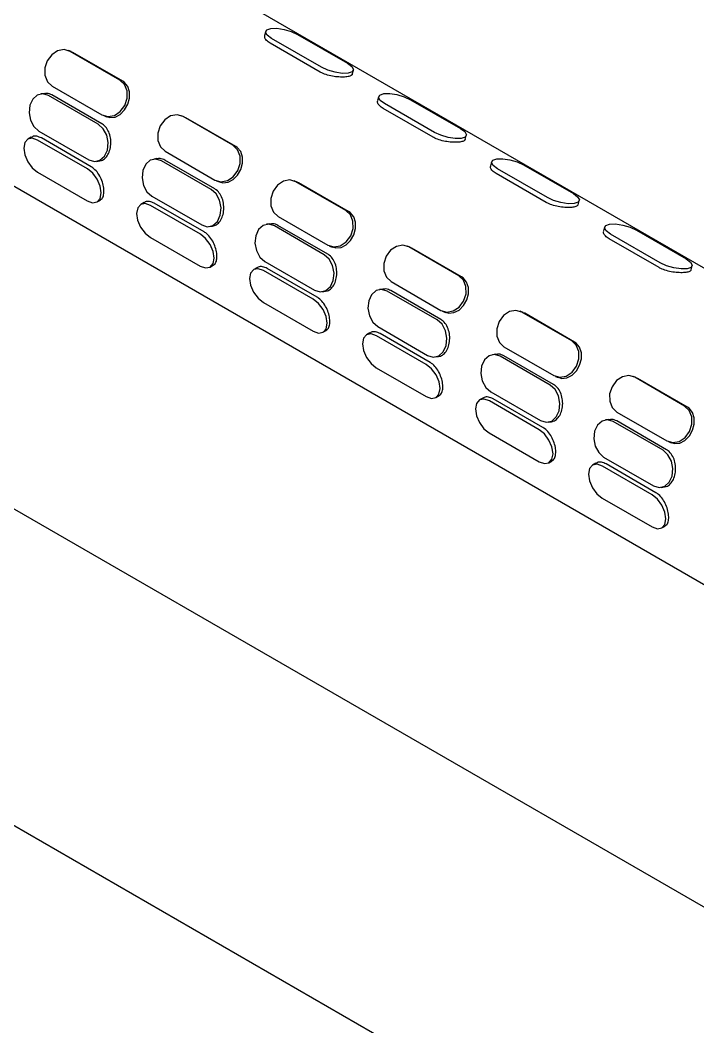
# Model space of a CAD drawing. Extents: x -1084 to 1049, y -151 to 450.
# Drawn here: x -367.4 to -331.4, y 252.4 to 306 of the extents above; entities that cross this region are included whole.
import ezdxf

# ---------------------------------------------------------------- set-up
doc = ezdxf.new("R2010")
doc.units = 0
doc.header["$LTSCALE"] = 23.1
doc.header["$MEASUREMENT"] = 0
doc.layers.get('0').update_dxf_attribs({"linetype": 'CONTINUOUS'})

msp = doc.modelspace()

# ---------------------------------------------------------------- linework, layer by layer
at = {"color": 7, "linetype": 'Continuous', "lineweight": 25}
for p, q in [((-309.41427, 280.33027), (-448.57198, 360.6643)), ((-455.86232, 348.03569), (-316.70461, 267.70165)), ((-309.41427, 246.31113), (-448.57198, 326.64517)), ((-455.86232, 314.01656), (-316.70461, 233.68252)), ((-354.37655, 305.42224), (-354.43447, 305.20747)), ((-351.41053, 303.51583), (-354.06191, 305.04644)), ((-352.67992, 305.25564), (-350.02854, 303.72503)), ((-364.72502, 304.34204), (-364.87629, 304.40257)), ((-362.13602, 302.82878), (-364.78741, 304.35939)), ((-364.63461, 304.29825), (-364.72942, 304.32955)), ((-351.4798, 303.25897), (-354.13118, 304.78958)), ((-361.98323, 302.76764), (-364.63461, 304.29825)), ((-349.77181, 303.13446), (-349.71389, 303.34923)), ((-365.73905, 302.51171), (-363.08767, 300.98109)), ((-366.17257, 302.11907), (-366.34676, 302.0927)), ((-363.28463, 300.47732), (-365.93601, 302.00793)), ((-363.09682, 300.50575), (-365.7482, 302.03636)), ((-348.36675, 301.95285), (-348.42467, 301.73808)), ((-346.67012, 301.78625), (-344.01873, 300.25564)), ((-345.46999, 299.78958), (-348.12137, 301.32019)), ((-345.40072, 300.04644), (-348.0521, 301.57706)), ((-362.99879, 300.93792), (-362.84752, 300.87739)), ((-358.71521, 300.87265), (-358.86648, 300.93318)), ((-356.12621, 299.35939), (-358.7776, 300.89)), ((-358.62481, 300.82887), (-358.71962, 300.86017)), ((-355.97342, 299.29825), (-358.62481, 300.82887)), ((-366.44573, 300.11781), (-363.79435, 298.5872)), ((-366.86192, 299.78454), (-367.03582, 299.68501)), ((-363.8639, 298.10271), (-366.51528, 299.63333)), ((-363.66372, 298.21728), (-366.31511, 299.74789)), ((-343.76201, 299.66508), (-343.70409, 299.87985)), ((-359.72925, 299.04232), (-357.07786, 297.51171)), ((-363.3836, 298.50243), (-363.2094, 298.5288)), ((-360.16276, 298.64968), (-360.33696, 298.62332)), ((-357.27482, 297.00794), (-359.92621, 298.53855)), ((-357.08701, 297.03636), (-359.7384, 298.56698)), ((-342.35694, 298.48346), (-342.41486, 298.26869)), ((-366.5216, 297.92874), (-363.87021, 296.39813)), ((-339.39091, 296.57706), (-342.0423, 298.10767)), ((-340.66031, 298.31687), (-338.00892, 296.78625)), ((-356.98898, 297.46853), (-356.83771, 297.408)), ((-352.70541, 297.40327), (-352.85667, 297.46379)), ((-350.11641, 295.89), (-352.76779, 297.42062)), ((-352.615, 297.35948), (-352.70981, 297.39078)), ((-349.96362, 295.82887), (-352.615, 297.35948)), ((-339.46018, 296.32019), (-342.11157, 297.8508)), ((-363.34968, 296.34645), (-363.17578, 296.44597)), ((-360.85212, 296.31515), (-361.02601, 296.21562)), ((-360.43593, 296.64842), (-357.78454, 295.11781)), ((-357.65392, 294.74789), (-360.3053, 296.27851)), ((-337.7522, 296.19569), (-337.69428, 296.41046)), ((-357.85409, 294.63333), (-360.50548, 296.16394)), ((-353.71944, 295.57293), (-351.06806, 294.04232)), ((-357.37379, 295.03304), (-357.1996, 295.05941)), ((-354.15295, 295.1803), (-354.32715, 295.15393)), ((-351.26501, 293.53855), (-353.9164, 295.06916)), ((-351.0772, 293.56698), (-353.72859, 295.09759)), ((-336.34713, 295.01408), (-336.40505, 294.7993)), ((-334.6505, 294.84748), (-331.99912, 293.31687)), ((-360.51179, 294.45935), (-357.8604, 292.92874)), ((-333.45038, 292.8508), (-336.10176, 294.38142)), ((-333.38111, 293.10767), (-336.03249, 294.63828)), ((-350.97917, 293.99914), (-350.8279, 293.93861)), ((-346.6956, 293.93388), (-346.84687, 293.99441)), ((-344.1066, 292.42062), (-346.75799, 293.95123)), ((-346.60519, 293.89009), (-346.7, 293.92139)), ((-343.95381, 292.35948), (-346.60519, 293.89009)), ((-354.42612, 293.17904), (-351.77474, 291.64842)), ((-357.33987, 292.87706), (-357.16597, 292.97659)), ((-354.84231, 292.84576), (-355.01621, 292.74623)), ((-351.84428, 291.16394), (-354.49567, 292.69455)), ((-351.64411, 291.27851), (-354.29549, 292.80912)), ((-331.74239, 292.7263), (-331.68448, 292.94107)), ((-347.70963, 292.10354), (-345.05825, 290.57293)), ((-351.36398, 291.56366), (-351.18979, 291.59002)), ((-348.14315, 291.71091), (-348.31734, 291.68454)), ((-345.25521, 290.06916), (-347.90659, 291.59977)), ((-345.0674, 290.09759), (-347.71878, 291.6282)), ((-354.50198, 290.98997), (-351.8506, 289.45935)), ((-344.96937, 290.52975), (-344.8181, 290.46923)), ((-340.68579, 290.46449), (-340.83706, 290.52502)), ((-338.09679, 288.95123), (-340.74818, 290.48184)), ((-340.59539, 290.4207), (-340.6902, 290.452)), ((-337.944, 288.89009), (-340.59539, 290.4207)), ((-351.33006, 289.40767), (-351.15617, 289.5072)), ((-348.8325, 289.37637), (-349.0064, 289.27685)), ((-348.41631, 289.70965), (-345.76493, 288.17904)), ((-345.6343, 287.80912), (-348.28569, 289.33973)), ((-345.83448, 287.69455), (-348.48586, 289.22516)), ((-342.13334, 288.24152), (-342.30754, 288.21515)), ((-341.69983, 288.63416), (-339.04844, 287.10354)), ((-345.35418, 288.09427), (-345.17998, 288.12064)), ((-339.2454, 286.59977), (-341.89679, 288.13038)), ((-339.05759, 286.6282), (-341.70898, 288.15881)), ((-348.49218, 287.52058), (-345.84079, 285.98997)), ((-338.95956, 287.06037), (-338.80829, 286.99984)), ((-334.67599, 286.9951), (-334.82726, 287.05563)), ((-332.08699, 285.48184), (-334.73837, 287.01245)), ((-334.58558, 286.95132), (-334.68039, 286.98262)), ((-331.9342, 285.4207), (-334.58558, 286.95132)), ((-342.40651, 286.24026), (-339.75512, 284.70965)), ((-345.32026, 285.93828), (-345.14636, 286.03781)), ((-342.8227, 285.90699), (-342.99659, 285.80746)), ((-339.82467, 284.22516), (-342.47606, 285.75578)), ((-339.6245, 284.33973), (-342.27588, 285.87034)), ((-335.69002, 285.16477), (-333.03864, 283.63416)), ((-339.34437, 284.62488), (-339.17018, 284.65125)), ((-336.12354, 284.77213), (-336.29773, 284.74577)), ((-333.23559, 283.13039), (-335.88698, 284.661)), ((-333.04778, 283.15881), (-335.69917, 284.68943)), ((-342.48237, 284.05119), (-339.83098, 282.52058)), ((-332.94975, 283.59098), (-332.79848, 283.53045)), ((-339.31045, 282.4689), (-339.13655, 282.56842)), ((-336.81289, 282.4376), (-336.98679, 282.33807)), ((-336.3967, 282.77087), (-333.74532, 281.24026)), ((-333.61469, 280.87034), (-336.26608, 282.40096)), ((-333.81487, 280.75578), (-336.46625, 282.28639)), ((-333.33457, 281.15549), (-333.16037, 281.18186)), ((-336.47256, 280.5818), (-333.82118, 279.05119)), ((-333.30064, 278.99951), (-333.12675, 279.09904))]:
    msp.add_line(p, q, dxfattribs=at)
at = {"color": 7, "linetype": 'Continuous', "lineweight": 25, "flags": 128}
for points in [[(-354.06191, 305.04644), (-354.29116, 305.21711), (-354.3803, 305.37772), (-354.31578, 305.50382), (-354.10741, 305.57621), (-353.78692, 305.58388), (-353.40309, 305.52565), (-353.01437, 305.41039), (-352.67992, 305.25564)], [(-364.78741, 304.35939), (-365.10547, 304.45177), (-365.44755, 304.38944), (-365.76157, 304.18189), (-365.99973, 303.86072), (-366.12575, 303.47482), (-366.12047, 303.08293), (-365.98468, 302.74473), (-365.73905, 302.51171)], [(-350.02854, 303.72503), (-349.79929, 303.55436), (-349.71014, 303.39375), (-349.77467, 303.26765), (-349.98304, 303.19526), (-350.30353, 303.1876), (-350.68736, 303.24583), (-351.07608, 303.36109), (-351.41053, 303.51583)], [(-363.08767, 300.98109), (-362.7696, 300.88871), (-362.42752, 300.95104), (-362.1135, 301.15859), (-361.87535, 301.47977), (-361.74932, 301.86567), (-361.7546, 302.25755), (-361.8904, 302.59575), (-362.13602, 302.82878)], [(-362.84311, 300.88987), (-362.67039, 300.83325), (-362.39021, 300.86191), (-362.11988, 301.00215), (-361.88594, 301.23818), (-361.7142, 301.53966), (-361.62236, 301.87095), (-361.62124, 302.19915), (-361.71644, 302.4911), (-361.90228, 302.71288), (-361.98323, 302.76764), (-361.98323, 302.76764)], [(-365.93601, 302.00793), (-366.23726, 302.0987), (-366.53144, 302.03177), (-366.77378, 301.81734), (-366.92737, 301.48804), (-366.96884, 301.09402), (-366.89187, 300.69525), (-366.70818, 300.35246), (-366.44573, 300.11781)], [(-348.0521, 301.57706), (-348.28135, 301.74772), (-348.3705, 301.90833), (-348.30598, 302.03443), (-348.09761, 302.10683), (-347.77711, 302.11449), (-347.39329, 302.05626), (-347.00456, 301.941), (-346.67012, 301.78625)], [(-358.7776, 300.89), (-359.09566, 300.98239), (-359.43775, 300.92006), (-359.75177, 300.71251), (-359.98992, 300.39133), (-360.11595, 300.00543), (-360.11066, 299.61355), (-359.97487, 299.27535), (-359.72925, 299.04232)], [(-363.79435, 298.5872), (-363.4931, 298.49643), (-363.19892, 298.56336), (-362.95659, 298.7778), (-362.80299, 299.10709), (-362.76152, 299.50111), (-362.83849, 299.89988), (-363.02218, 300.24268), (-363.28463, 300.47732)], [(-344.01873, 300.25564), (-343.78949, 300.08497), (-343.70034, 299.92437), (-343.76486, 299.79827), (-343.97323, 299.72587), (-344.29372, 299.71821), (-344.67755, 299.77644), (-345.06628, 299.8917), (-345.40072, 300.04644)], [(-366.51528, 299.63333), (-366.79737, 299.73116), (-367.03699, 299.68434), (-367.19767, 299.5), (-367.25494, 299.2062), (-367.20008, 298.84768), (-367.04145, 298.47901), (-366.8032, 298.15632), (-366.5216, 297.92874)], [(-357.07786, 297.51171), (-356.7598, 297.41932), (-356.41772, 297.48165), (-356.10369, 297.6892), (-355.86554, 298.01038), (-355.73951, 298.39628), (-355.7448, 298.78816), (-355.88059, 299.12636), (-356.12621, 299.35939)], [(-356.83331, 297.42049), (-356.66059, 297.36387), (-356.3804, 297.39253), (-356.11008, 297.53276), (-355.87613, 297.7688), (-355.70439, 298.07027), (-355.61256, 298.40157), (-355.61143, 298.72977), (-355.70663, 299.02172), (-355.89247, 299.24349), (-355.97342, 299.29825), (-355.97342, 299.29825)], [(-359.92621, 298.53855), (-360.22745, 298.62931), (-360.52163, 298.56239), (-360.76397, 298.34795), (-360.91756, 298.01866), (-360.95903, 297.62463), (-360.88206, 297.22587), (-360.69837, 296.88307), (-360.43593, 296.64842)], [(-342.0423, 298.10767), (-342.27154, 298.27834), (-342.36069, 298.43895), (-342.29617, 298.56505), (-342.0878, 298.63744), (-341.76731, 298.6451), (-341.38348, 298.58687), (-340.99475, 298.47161), (-340.66031, 298.31687)], [(-363.87021, 296.39813), (-363.58813, 296.3003), (-363.34851, 296.34712), (-363.18783, 296.53146), (-363.13056, 296.82525), (-363.18541, 297.18377), (-363.34404, 297.55244), (-363.58229, 297.87513), (-363.8639, 298.10271)], [(-352.76779, 297.42062), (-353.08586, 297.513), (-353.42794, 297.45067), (-353.74196, 297.24312), (-353.98011, 296.92194), (-354.10614, 296.53604), (-354.10086, 296.14416), (-353.96507, 295.80596), (-353.71944, 295.57293)], [(-357.78454, 295.11781), (-357.4833, 295.02704), (-357.18911, 295.09397), (-356.94678, 295.30841), (-356.79319, 295.6377), (-356.75172, 296.03173), (-356.82869, 296.43049), (-357.01238, 296.77329), (-357.27482, 297.00794)], [(-338.00892, 296.78625), (-337.77968, 296.61559), (-337.69053, 296.45498), (-337.75505, 296.32888), (-337.96342, 296.25649), (-338.28392, 296.24882), (-338.66774, 296.30705), (-339.05647, 296.42231), (-339.39091, 296.57706)], [(-360.50548, 296.16394), (-360.78756, 296.26177), (-361.02718, 296.21495), (-361.18786, 296.03061), (-361.24513, 295.73682), (-361.19027, 295.37829), (-361.03165, 295.00962), (-360.79339, 294.68694), (-360.51179, 294.45935)], [(-351.06806, 294.04232), (-350.74999, 293.94994), (-350.40791, 294.01227), (-350.09389, 294.21982), (-349.85574, 294.54099), (-349.72971, 294.92689), (-349.73499, 295.31878), (-349.87078, 295.65698), (-350.11641, 295.89)], [(-350.8235, 293.9511), (-350.65078, 293.89448), (-350.3706, 293.92314), (-350.10027, 294.06337), (-349.86633, 294.29941), (-349.69458, 294.60088), (-349.60275, 294.93218), (-349.60162, 295.26038), (-349.69683, 295.55233), (-349.88267, 295.7741), (-349.96362, 295.82887), (-349.96362, 295.82887)], [(-353.9164, 295.06916), (-354.21764, 295.15993), (-354.51183, 295.093), (-354.75416, 294.87856), (-354.90776, 294.54927), (-354.94922, 294.15524), (-354.87225, 293.75648), (-354.68857, 293.41368), (-354.42612, 293.17904)], [(-336.03249, 294.63828), (-336.26174, 294.80895), (-336.35088, 294.96956), (-336.28636, 295.09566), (-336.07799, 295.16805), (-335.7575, 295.17571), (-335.37367, 295.11748), (-334.98495, 295.00222), (-334.6505, 294.84748)], [(-357.8604, 292.92874), (-357.57832, 292.83091), (-357.3387, 292.87773), (-357.17802, 293.06207), (-357.12075, 293.35586), (-357.17561, 293.71439), (-357.33423, 294.08306), (-357.57249, 294.40574), (-357.85409, 294.63333)], [(-346.75799, 293.95123), (-347.07605, 294.04361), (-347.41813, 293.98128), (-347.73215, 293.77373), (-347.97031, 293.45256), (-348.09633, 293.06665), (-348.09105, 292.67477), (-347.95526, 292.33657), (-347.70963, 292.10354)], [(-351.77474, 291.64842), (-351.47349, 291.55766), (-351.17931, 291.62459), (-350.93697, 291.83902), (-350.78338, 292.16832), (-350.74191, 292.56234), (-350.81888, 292.9611), (-351.00257, 293.3039), (-351.26501, 293.53855)], [(-331.99912, 293.31687), (-331.76987, 293.1462), (-331.68072, 292.98559), (-331.74525, 292.85949), (-331.95362, 292.7871), (-332.27411, 292.77943), (-332.65794, 292.83767), (-333.04666, 292.95293), (-333.38111, 293.10767)], [(-354.49567, 292.69455), (-354.77776, 292.79238), (-355.01738, 292.74556), (-355.17805, 292.56122), (-355.23532, 292.26743), (-355.18047, 291.90891), (-355.02184, 291.54024), (-354.78359, 291.21755), (-354.50198, 290.98997)], [(-345.05825, 290.57293), (-344.74018, 290.48055), (-344.3981, 290.54288), (-344.08408, 290.75043), (-343.84593, 291.0716), (-343.7199, 291.45751), (-343.72518, 291.84939), (-343.86098, 292.18759), (-344.1066, 292.42062)], [(-344.81369, 290.48171), (-344.64097, 290.42509), (-344.36079, 290.45375), (-344.09046, 290.59399), (-343.85652, 290.83002), (-343.68478, 291.1315), (-343.59294, 291.46279), (-343.59182, 291.79099), (-343.68702, 292.08294), (-343.87286, 292.30471), (-343.95381, 292.35948), (-343.95381, 292.35948)], [(-347.90659, 291.59977), (-348.20784, 291.69054), (-348.50202, 291.62361), (-348.74436, 291.40918), (-348.89795, 291.07988), (-348.93942, 290.68586), (-348.86245, 290.28709), (-348.67876, 289.94429), (-348.41631, 289.70965)], [(-351.8506, 289.45935), (-351.56851, 289.36153), (-351.32889, 289.40834), (-351.16822, 289.59268), (-351.11095, 289.88648), (-351.1658, 290.245), (-351.32443, 290.61367), (-351.56268, 290.93636), (-351.84428, 291.16394)], [(-340.74818, 290.48184), (-341.06624, 290.57422), (-341.40833, 290.51189), (-341.72235, 290.30434), (-341.9605, 289.98317), (-342.08653, 289.59727), (-342.08124, 289.20538), (-341.94545, 288.86718), (-341.69983, 288.63416)], [(-345.76493, 288.17904), (-345.46368, 288.08827), (-345.1695, 288.1552), (-344.92717, 288.36963), (-344.77357, 288.69893), (-344.7321, 289.09295), (-344.80907, 289.49172), (-344.99276, 289.83452), (-345.25521, 290.06916)], [(-348.48586, 289.22516), (-348.76795, 289.32299), (-349.00757, 289.27617), (-349.16825, 289.09184), (-349.22552, 288.79804), (-349.17066, 288.43952), (-349.01203, 288.07085), (-348.77378, 287.74816), (-348.49218, 287.52058)], [(-339.04844, 287.10354), (-338.73038, 287.01116), (-338.3883, 287.07349), (-338.07427, 287.28104), (-337.83612, 287.60222), (-337.71009, 287.98812), (-337.71538, 288.38), (-337.85117, 288.7182), (-338.09679, 288.95123)], [(-338.80389, 287.01232), (-338.63117, 286.9557), (-338.35098, 286.98436), (-338.08066, 287.1246), (-337.84671, 287.36063), (-337.67497, 287.66211), (-337.58314, 287.9934), (-337.58201, 288.3216), (-337.67721, 288.61355), (-337.86305, 288.83533), (-337.944, 288.89009), (-337.944, 288.89009)], [(-345.84079, 285.98997), (-345.55871, 285.89214), (-345.31909, 285.93896), (-345.15841, 286.12329), (-345.10114, 286.41709), (-345.15599, 286.77561), (-345.31462, 287.14428), (-345.55287, 287.46697), (-345.83448, 287.69455)], [(-341.89679, 288.13038), (-342.19803, 288.22115), (-342.49221, 288.15422), (-342.73455, 287.93979), (-342.88814, 287.61049), (-342.92961, 287.21647), (-342.85264, 286.8177), (-342.66895, 286.47491), (-342.40651, 286.24026)], [(-334.73837, 287.01245), (-335.05644, 287.10484), (-335.39852, 287.04251), (-335.71254, 286.83496), (-335.95069, 286.51378), (-336.07672, 286.12788), (-336.07144, 285.736), (-335.93565, 285.3978), (-335.69002, 285.16477)], [(-339.75512, 284.70965), (-339.45388, 284.61888), (-339.15969, 284.68581), (-338.91736, 284.90025), (-338.76377, 285.22954), (-338.7223, 285.62356), (-338.79927, 286.02233), (-338.98296, 286.36513), (-339.2454, 286.59977)], [(-342.47606, 285.75578), (-342.75814, 285.85361), (-342.99776, 285.80679), (-343.15844, 285.62245), (-343.21571, 285.32865), (-343.16086, 284.97013), (-343.00223, 284.60146), (-342.76397, 284.27877), (-342.48237, 284.05119)], [(-333.03864, 283.63416), (-332.72057, 283.54177), (-332.37849, 283.6041), (-332.06447, 283.81165), (-331.82632, 284.13283), (-331.70029, 284.51873), (-331.70557, 284.91061), (-331.84136, 285.24881), (-332.08699, 285.48184)], [(-332.79408, 283.54294), (-332.62136, 283.48632), (-332.34118, 283.51498), (-332.07085, 283.65521), (-331.83691, 283.89125), (-331.66516, 284.19272), (-331.57333, 284.52402), (-331.57221, 284.85222), (-331.66741, 285.14417), (-331.85325, 285.36594), (-331.9342, 285.4207), (-331.9342, 285.4207)], [(-335.88698, 284.661), (-336.18822, 284.75176), (-336.48241, 284.68484), (-336.72474, 284.4704), (-336.87834, 284.14111), (-336.9198, 283.74708), (-336.84284, 283.34832), (-336.65915, 283.00552), (-336.3967, 282.77087)], [(-339.83098, 282.52058), (-339.5489, 282.42275), (-339.30928, 282.46957), (-339.1486, 282.65391), (-339.09133, 282.9477), (-339.14619, 283.30622), (-339.30482, 283.67489), (-339.54307, 283.99758), (-339.82467, 284.22516)], [(-333.74532, 281.24026), (-333.44407, 281.14949), (-333.14989, 281.21642), (-332.90755, 281.43086), (-332.75396, 281.76015), (-332.71249, 282.15418), (-332.78946, 282.55294), (-332.97315, 282.89574), (-333.23559, 283.13039)], [(-336.46625, 282.28639), (-336.74834, 282.38422), (-336.98796, 282.3374), (-337.14863, 282.15306), (-337.2059, 281.85927), (-337.15105, 281.50074), (-336.99242, 281.13207), (-336.75417, 280.80939), (-336.47256, 280.5818)], [(-333.82118, 279.05119), (-333.53909, 278.95336), (-333.29947, 279.00018), (-333.1388, 279.18452), (-333.08153, 279.47831), (-333.13638, 279.83684), (-333.29501, 280.20551), (-333.53326, 280.52819), (-333.81487, 280.75578)]]:
    msp.add_lwpolyline(points, dxfattribs=at)
at = {"color": 7, "linetype": 'Continuous', "lineweight": 25}
for points, knots in [([(-354.13118, 304.78958), (-354.20479, 304.83957), (-354.35198, 304.93954), (-354.44908, 305.0924), (-354.43048, 305.17158), (-354.42273, 305.2046)], [0, 0, 0, 0, 0.36830259, 0.73651368, 1, 1, 1, 1]), ([(-349.78356, 303.13733), (-349.78258, 303.12753), (-349.77819, 303.08368), (-349.88659, 303.0333), (-350.10032, 302.99051), (-350.4001, 302.98382), (-350.74194, 303.01509), (-351.08928, 303.0894), (-351.33568, 303.18019), (-351.45055, 303.24298), (-351.4798, 303.25897)], [0, 0, 0, 0, 0.043636451, 0.19527609, 0.345874194, 0.495385408, 0.645425205, 0.796799362, 0.9482584, 1, 1, 1, 1]), ([(-365.7482, 302.03636), (-365.83471, 302.07732), (-365.97271, 302.14265), (-366.11696, 302.11535), (-366.1708, 302.10516)], [0, 0, 0, 0, 0.6268181, 1, 1, 1, 1]), ([(-348.12137, 301.32019), (-348.19498, 301.37018), (-348.34217, 301.47015), (-348.43927, 301.62301), (-348.42068, 301.70219), (-348.41292, 301.73522)], [0, 0, 0, 0, 0.36830259, 0.73651368, 1, 1, 1, 1]), ([(-363.21117, 298.54271), (-363.17807, 298.54423), (-363.06258, 298.54953), (-362.89316, 298.67875), (-362.72714, 298.91367), (-362.62814, 299.22882), (-362.60434, 299.57833), (-362.66085, 299.92702), (-362.79777, 300.23463), (-362.95995, 300.41894), (-363.06904, 300.48813), (-363.09682, 300.50575)], [0, 0, 0, 0, 0.05195514, 0.18122709, 0.31105055, 0.43998233, 0.56798358, 0.69643737, 0.82603354, 0.95570239, 1, 1, 1, 1]), ([(-366.31511, 299.74789), (-366.39787, 299.78413), (-366.56338, 299.8566), (-366.75685, 299.84985), (-366.83526, 299.78877), (-366.85504, 299.77336)], [0, 0, 0, 0, 0.42789486, 0.85568343, 1, 1, 1, 1]), ([(-343.77375, 299.66794), (-343.77277, 299.65814), (-343.76838, 299.6143), (-343.87679, 299.56391), (-344.09051, 299.52112), (-344.39029, 299.51443), (-344.73213, 299.54571), (-345.07947, 299.62002), (-345.32587, 299.71081), (-345.44074, 299.77359), (-345.46999, 299.78958)], [0, 0, 0, 0, 0.043636451, 0.19527609, 0.345874194, 0.495385408, 0.645425205, 0.796799362, 0.9482584, 1, 1, 1, 1]), ([(-359.7384, 298.56698), (-359.8249, 298.60793), (-359.9629, 298.67326), (-360.10716, 298.64596), (-360.16099, 298.63577)], [0, 0, 0, 0, 0.6268181, 1, 1, 1, 1]), ([(-363.18266, 296.45715), (-363.14736, 296.47716), (-363.05875, 296.52742), (-362.98965, 296.72043), (-362.97451, 296.99839), (-363.0329, 297.32306), (-363.15822, 297.65319), (-363.34396, 297.95016), (-363.52521, 298.13078), (-363.63561, 298.19973), (-363.66372, 298.21728)], [0, 0, 0, 0, 0.09499181, 0.23848861, 0.38099982, 0.52248249, 0.66446537, 0.80771095, 0.95103685, 1, 1, 1, 1]), ([(-342.11157, 297.8508), (-342.18517, 297.9008), (-342.33237, 298.00076), (-342.42946, 298.15362), (-342.41087, 298.2328), (-342.40311, 298.26583)], [0, 0, 0, 0, 0.36830259, 0.73651368, 1, 1, 1, 1]), ([(-357.20137, 295.07332), (-357.16826, 295.07484), (-357.05278, 295.08014), (-356.88336, 295.20936), (-356.71733, 295.44428), (-356.61833, 295.75943), (-356.59453, 296.10895), (-356.65105, 296.45764), (-356.78796, 296.76525), (-356.95014, 296.94955), (-357.05923, 297.01875), (-357.08701, 297.03636)], [0, 0, 0, 0, 0.05195514, 0.18122709, 0.31105055, 0.43998233, 0.56798358, 0.69643737, 0.82603354, 0.95570239, 1, 1, 1, 1]), ([(-360.3053, 296.27851), (-360.38806, 296.31475), (-360.55357, 296.38722), (-360.74704, 296.38047), (-360.82546, 296.31938), (-360.84524, 296.30398)], [0, 0, 0, 0, 0.42789486, 0.85568343, 1, 1, 1, 1]), ([(-337.76395, 296.19855), (-337.76297, 296.18876), (-337.75858, 296.14491), (-337.86698, 296.09452), (-338.0807, 296.05173), (-338.38049, 296.04505), (-338.72233, 296.07632), (-339.06967, 296.15063), (-339.31606, 296.24142), (-339.43093, 296.3042), (-339.46018, 296.32019)], [0, 0, 0, 0, 0.04363645, 0.19527609, 0.34587419, 0.49538541, 0.64542521, 0.79679936, 0.9482584, 1, 1, 1, 1]), ([(-357.17285, 292.98776), (-357.13756, 293.00778), (-357.04895, 293.05803), (-356.97985, 293.25104), (-356.9647, 293.52901), (-357.0231, 293.85368), (-357.14841, 294.1838), (-357.33415, 294.48077), (-357.5154, 294.6614), (-357.6258, 294.73034), (-357.65392, 294.74789)], [0, 0, 0, 0, 0.09499181, 0.23848861, 0.38099982, 0.52248249, 0.66446537, 0.80771095, 0.95103685, 1, 1, 1, 1]), ([(-353.72859, 295.09759), (-353.81509, 295.13854), (-353.9531, 295.20388), (-354.09735, 295.17657), (-354.15118, 295.16639)], [0, 0, 0, 0, 0.6268181, 1, 1, 1, 1]), ([(-336.10176, 294.38142), (-336.17537, 294.43141), (-336.32256, 294.53138), (-336.41966, 294.68423), (-336.40106, 294.76341), (-336.39331, 294.79644)], [0, 0, 0, 0, 0.36830259, 0.73651368, 1, 1, 1, 1]), ([(-351.19156, 291.60394), (-351.15845, 291.60545), (-351.04297, 291.61075), (-350.87355, 291.73998), (-350.70752, 291.97489), (-350.60852, 292.29004), (-350.58472, 292.63956), (-350.64124, 292.98825), (-350.77816, 293.29586), (-350.94033, 293.48016), (-351.04943, 293.54936), (-351.0772, 293.56698)], [0, 0, 0, 0, 0.05195514, 0.18122709, 0.31105055, 0.43998233, 0.56798358, 0.69643737, 0.82603354, 0.95570239, 1, 1, 1, 1]), ([(-354.29549, 292.80912), (-354.37826, 292.84536), (-354.54376, 292.91783), (-354.73723, 292.91108), (-354.81565, 292.85), (-354.83543, 292.83459)], [0, 0, 0, 0, 0.427894863, 0.855683426, 1, 1, 1, 1]), ([(-331.75414, 292.72917), (-331.75316, 292.71937), (-331.74877, 292.67552), (-331.85717, 292.62513), (-332.0709, 292.58235), (-332.37068, 292.57566), (-332.71252, 292.60693), (-333.05986, 292.68124), (-333.30626, 292.77203), (-333.42113, 292.83482), (-333.45038, 292.8508)], [0, 0, 0, 0, 0.043636451, 0.19527609, 0.345874194, 0.495385408, 0.645425205, 0.796799362, 0.9482584, 1, 1, 1, 1]), ([(-347.71878, 291.6282), (-347.80529, 291.66915), (-347.94329, 291.73449), (-348.08754, 291.70719), (-348.14138, 291.697)], [0, 0, 0, 0, 0.6268181, 1, 1, 1, 1]), ([(-351.16304, 289.51837), (-351.12775, 289.53839), (-351.03914, 289.58865), (-350.97004, 289.78165), (-350.95489, 290.05962), (-351.01329, 290.38429), (-351.13861, 290.71441), (-351.32435, 291.01139), (-351.5056, 291.19201), (-351.616, 291.26095), (-351.64411, 291.27851)], [0, 0, 0, 0, 0.09499181, 0.23848861, 0.38099982, 0.52248249, 0.66446537, 0.80771095, 0.95103685, 1, 1, 1, 1]), ([(-345.18175, 288.13455), (-345.14865, 288.13607), (-345.03316, 288.14136), (-344.86374, 288.27059), (-344.69772, 288.5055), (-344.59872, 288.82066), (-344.57492, 289.17017), (-344.63143, 289.51886), (-344.76835, 289.82647), (-344.93053, 290.01078), (-345.03962, 290.07997), (-345.0674, 290.09759)], [0, 0, 0, 0, 0.051955144, 0.18122709, 0.311050553, 0.439982326, 0.567983578, 0.696437367, 0.826033544, 0.955702389, 1, 1, 1, 1]), ([(-348.28569, 289.33973), (-348.36845, 289.37597), (-348.53396, 289.44844), (-348.72743, 289.44169), (-348.80584, 289.38061), (-348.82562, 289.3652)], [0, 0, 0, 0, 0.427894863, 0.855683426, 1, 1, 1, 1]), ([(-341.70898, 288.15881), (-341.79548, 288.19977), (-341.93348, 288.2651), (-342.07774, 288.2378), (-342.13157, 288.22761)], [0, 0, 0, 0, 0.626818098, 1, 1, 1, 1]), ([(-345.15324, 286.04898), (-345.11794, 286.069), (-345.02934, 286.11926), (-344.96023, 286.31226), (-344.94509, 286.59023), (-345.00348, 286.9149), (-345.1288, 287.24503), (-345.31454, 287.542), (-345.49579, 287.72262), (-345.60619, 287.79156), (-345.6343, 287.80912)], [0, 0, 0, 0, 0.094991808, 0.238488615, 0.380999816, 0.522482491, 0.664465365, 0.807710946, 0.95103685, 1, 1, 1, 1]), ([(-339.17195, 284.66516), (-339.13884, 284.66668), (-339.02336, 284.67198), (-338.85394, 284.8012), (-338.68791, 285.03612), (-338.58891, 285.35127), (-338.56511, 285.70078), (-338.62163, 286.04947), (-338.75854, 286.35708), (-338.92072, 286.54139), (-339.02981, 286.61058), (-339.05759, 286.6282)], [0, 0, 0, 0, 0.05195514, 0.18122709, 0.31105055, 0.43998233, 0.56798358, 0.69643737, 0.82603354, 0.95570239, 1, 1, 1, 1]), ([(-342.27588, 285.87034), (-342.35864, 285.90658), (-342.52415, 285.97905), (-342.71762, 285.9723), (-342.79604, 285.91122), (-342.81582, 285.89581)], [0, 0, 0, 0, 0.42789486, 0.85568343, 1, 1, 1, 1]), ([(-335.69917, 284.68943), (-335.78567, 284.73038), (-335.92368, 284.79571), (-336.06793, 284.76841), (-336.12176, 284.75822)], [0, 0, 0, 0, 0.626818098, 1, 1, 1, 1]), ([(-339.14343, 282.5796), (-339.10814, 282.59961), (-339.01953, 282.64987), (-338.95043, 282.84288), (-338.93528, 283.12084), (-338.99368, 283.44551), (-339.11899, 283.77564), (-339.30473, 284.07261), (-339.48598, 284.25323), (-339.59638, 284.32218), (-339.6245, 284.33973)], [0, 0, 0, 0, 0.09499181, 0.23848861, 0.38099982, 0.52248249, 0.66446537, 0.80771095, 0.95103685, 1, 1, 1, 1]), ([(-333.16214, 281.19577), (-333.12903, 281.19729), (-333.01355, 281.20259), (-332.84413, 281.33181), (-332.6781, 281.56673), (-332.57911, 281.88188), (-332.5553, 282.2314), (-332.61182, 282.58009), (-332.74874, 282.8877), (-332.91091, 283.072), (-333.02001, 283.1412), (-333.04778, 283.15881)], [0, 0, 0, 0, 0.05195514, 0.18122709, 0.31105055, 0.43998233, 0.56798358, 0.69643737, 0.82603354, 0.95570239, 1, 1, 1, 1]), ([(-336.26608, 282.40096), (-336.34884, 282.4372), (-336.51434, 282.50967), (-336.70781, 282.50292), (-336.78623, 282.44183), (-336.80601, 282.42643)], [0, 0, 0, 0, 0.42789486, 0.85568343, 1, 1, 1, 1]), ([(-333.13362, 279.11021), (-333.09833, 279.13023), (-333.00972, 279.18048), (-332.94062, 279.37349), (-332.92547, 279.65146), (-332.98387, 279.97613), (-333.10919, 280.30625), (-333.29493, 280.60322), (-333.47618, 280.78385), (-333.58658, 280.85279), (-333.61469, 280.87034)], [0, 0, 0, 0, 0.09499181, 0.23848861, 0.38099982, 0.52248249, 0.66446537, 0.80771095, 0.95103685, 1, 1, 1, 1])]:
    msp.add_open_spline(points, degree=3, knots=knots, dxfattribs=at)

doc.saveas('drawing.dxf')
